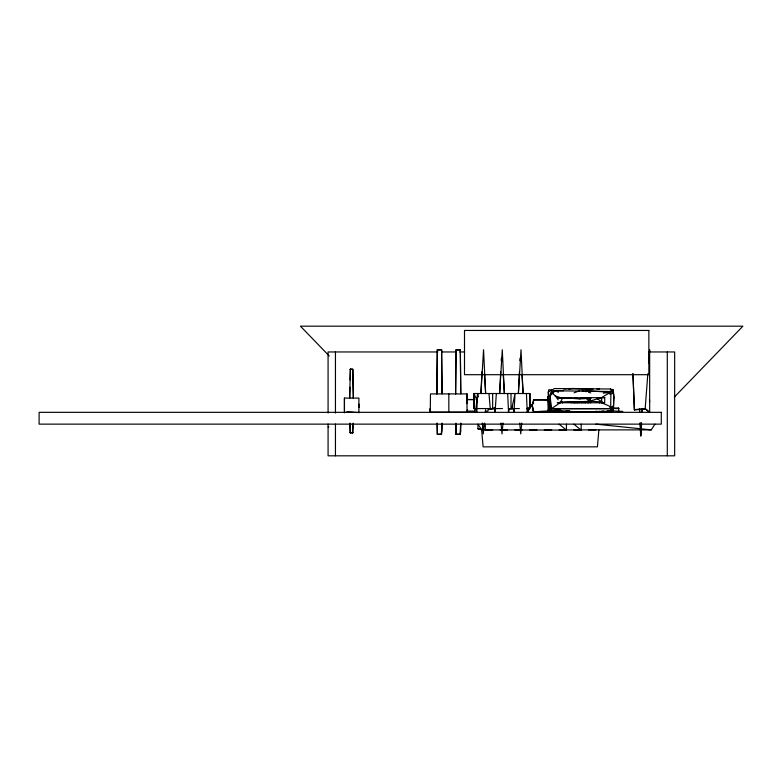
<?xml version="1.0" encoding="UTF-8"?>
<svg xmlns="http://www.w3.org/2000/svg" width="782" height="782" viewBox="0 0 782 782"><rect width="100%" height="100%" fill="white"/><g stroke="black" fill="none" stroke-linecap="round" stroke-linejoin="round"><path stroke-width="1.17" d="M538.974 411.479L548.358 410.951L548.573 407.305M344.373 412.837L344.491 398.087L358.899 398.087L358.899 412.837M437.294 349.818L436.884 393.903L437.294 349.818L441.644 349.818L438.438 349.935M456.023 349.818L455.613 393.903L456.023 349.818L460.373 349.818L457.167 349.935M466.903 412.114L467.568 409.514L467.05 412.114L430.286 412.114L430.471 393.903L467.196 393.903L467.04 403.61M491.516 408.566L491.516 409.211L488.193 408.82M610.683 408.683L610.898 391.508L553.343 390.756L550.127 394.011L551.124 408.654L610.683 408.683L611.368 409.69L609.54 411.596L577.175 411.821L549.687 410.53L548.319 392.065L548.71 389.827L552.18 389.778M350.101 369.407L352.682 369.094L353.366 398.087L352.936 369.407L350.365 369.094L349.681 398.087L349.935 387.217M604.662 402.75L604.75 397.579C589.951 397.823 574.799 397.481 560.215 398.321L557.517 397.579C568.553 397.217 580 400.511 590.85 397.579L588.631 402.75L587.526 402.007L585.307 402.75L584.203 402.007L584.203 402.75C575.503 401.039 565.904 401.303 557.214 402.75L604.662 402.75C594.819 400.765 584.105 401.01 574.242 402.75L572.639 401.84L570.919 402.007L573.138 402.75L572.639 401.84L570.919 402.75L573.138 402.007L574.242 402.75M474.283 393.522L474 408.566L476.258 408.566M529.805 405.086L530.02 393.522L473.921 393.522L473.921 408.566L473.921 393.522L477.44 401.039M349.916 423.199L350.101 432.671L352.682 432.984L353.132 423.199M350.101 379.964L350.365 369.094M530.245 405.506L532.122 405.75L530.167 406.62L527.664 411.889L530.049 406.757L532.102 406.376L531.916 404.773L530.176 405.174M568.944 412.339L569.003 410.912M611.368 409.69L613.528 406.62L613.841 395.057L613.068 389.768L610.38 389.006L554.428 388.566L548.319 392.065L548.426 411.009L549.111 405.017M352.682 432.984L352.907 425.779M437.118 423.267L437.285 434.235L441.312 434.46L442.006 423.482M456.102 434.147L455.896 423.218L456.014 434.235L460.041 434.46L460.745 423.482M612.795 406.435L613.342 411.009L613.909 396.63L613.479 398.957M477.607 393.522L476.776 412.251L475.945 408.566L477.607 393.522L478.369 396.992M641.563 422.994L640.986 435.936L640.263 422.994M481.976 371.646L480.92 393.522L483.55 349.769L485.642 393.522L484.478 374.079M500.705 371.646L499.649 393.522L502.279 349.769L504.37 393.522L503.207 374.079M501.223 360.707L501.34 358.273M519.434 371.646L518.378 393.522L521.008 349.769L523.099 393.522L522.005 375.292M519.952 360.707L520.069 358.273M641.377 422.994L640.654 435.936L640.077 422.994M496.335 393.522L495.094 412.251L494.674 408.566L495.231 412.251L494.586 407.569M474.918 409.054L474.918 412.339M545.24 399.817L546.364 399.817M647.838 373.776L645.179 408.624L649.666 412.417L649.666 349.74L648.659 362.956M598.885 429.885L597.419 446.845L483.11 446.845L481.634 429.885L566.442 430.11L566.442 424.137M484.293 423.023L483.286 433.873L482.269 423.023M485.309 412.173L485.534 409.768M503.022 423.023L502.015 433.873L500.998 423.023M521.75 423.023L520.744 433.873L519.727 423.023M548.358 410.951L549.375 400.169M442.045 425.046L442.045 425.76M548.544 410.794L548.778 408.507M612.208 407.549L611.768 411.176L592.903 411.625M358.899 407.041L358.967 405.047M527.527 412.251L528.075 408.566L527.244 412.251L526.423 393.522M488.33 408.878L487.978 411.107L485.563 411.117M358.899 406.415L358.967 406.562M645.248 409.103L634.388 409.895L632.951 373.708M533.441 412.339L533.07 408.233M358.967 405.565L358.967 406.269M569.579 389.221L569.746 388.517L592.052 388.732M441.312 434.46L442.045 431.508L442.045 423.082M460.041 434.46L460.774 431.508L460.774 423.082M599.071 389.289L599.266 388.527L596.949 388.977M575.444 411.821L550.069 411.821L552.375 408.028L560.215 402.75L562.805 397.579M533.686 403.082L533.07 402.75M358.967 404.529L358.899 404.216M548.338 399.856L533.695 399.846L532.2 404.968L533.695 411.576L552.014 411.567M358.899 404.978L358.899 404.343M533.695 399.846L532.2 406.464L533.686 411.576M558.377 392.281L555.24 390.717L551.359 392.114L550.069 395.887L555.24 390.717L563.47 390.717M552.532 408.732L610.507 408.624L611.201 406.591M596.422 412.143L596.373 411.821A16.5 16.5 0 0 1 596.187 411.049L596.48 412.28L592.697 411.967M358.899 404.685L358.967 404.978M512.689 406.415L511.741 408.566L515.064 393.522L513.96 412.251L513.403 408.566L514.233 412.251M532.122 405.79L530.167 406.63L527.694 411.87M527.283 409.592L528.3 407.481M533.735 412.28L536.648 412.134L533.441 412.192M481.78 429.885L477.949 424.137L477.949 428.839L481.78 429.885L485.319 424.137L485.319 430.11L492.699 429.885M581.192 429.885L651.25 429.885L654.935 424.137M493.98 408.566L494.468 407.823L495.417 408.566M609.54 411.596L613.528 406.62M674.299 397.129L742.9 326.182L300.444 326.182L329.232 355.966M493.716 408.566L494.468 407.823M592.883 412.192L593.01 412.192M585.307 397.579L590.85 402.75L588.631 402.007L590.85 398.321L588.631 397.579L587.526 398.321L581.994 397.579L579.912 398.693L574.389 398.175M358.899 407.344L358.899 406.19M577.566 402.75L579.775 402.007L577.566 402.75L576.451 402.007L576.451 402.75L572.639 401.84M560.469 401.85L562.434 402.75L560.469 401.85L562.434 402.007L560.215 402.75M508.544 409.094L514.419 408.839M611.025 394.108L610.361 392.339L601.544 397.579L589.501 401.274L587.526 402.007L587.526 402.75L584.76 401.821L581.994 402.75L577.566 402.007L579.775 402.75L578.944 401.86M547.449 399.817L546.305 399.817M533.627 412.192L533.627 411.821A16.5 16.5 0 0 1 533.109 408.722M604.75 397.579L601.544 397.579L601.544 402.75L599.335 402.007L601.69 401.889L599.335 402.75L601.69 401.889L597.145 398.595L599.335 397.579L601.544 398.321L601.544 402.75L609.383 406.122L610.537 408.976M588.631 397.579L586.422 398.507L584.203 398.321L584.203 397.579L579.912 398.693M574.096 392.838L579.755 390.668M529.873 405.535L531.916 404.773L532.102 406.376M493.452 408.566L491.516 409.211L488.779 408.722M588.631 402.75L590.85 402.007L589.501 401.274L588.631 398.321M560.215 397.579L558.847 398.028L562.434 398.321L555.337 395.956L551.359 392.114M345.527 412.466L347.834 411.733L357.051 412.525M475.945 408.566L502.484 408.566M603.655 410.951L599.149 411.821L599.149 411.273M547.859 396.836L549.717 396.572M568.318 410.99L562.571 411.811L569.55 411.039M350.101 432.671L352.936 432.671M596.05 412.339L595.806 412.192M603.313 393.141L610.361 392.339L608.445 391.528M568.7 389.025L573.333 388.507L593.049 389.025M563.842 389.094L569.746 388.517M634.427 409.651L645.179 408.624L649.666 412.417M597.145 398.595L601.544 398.321M618.679 408.253L611.514 408.331M553.343 390.756L555.24 390.717M437.285 434.235L441.664 434.147M456.014 434.235L460.393 434.147M437.93 351.959L328.078 351.959L328.078 413.052M441.576 351.959L456.229 351.959M459.865 351.959L464.772 351.959M648.933 351.959L674.661 351.959L674.661 455.818L328.078 455.818L328.078 424.049M533.676 399.876L548.847 399.876M533.07 402.896L533.314 402.75M519.404 408.566L509.346 408.566L508.515 412.251L507.694 393.522M526.599 408.566L530.108 408.566L529.737 393.522M568.514 410.97L569.579 410.97L569.579 412.339M466.414 411.127L474.811 411.117M592.365 411.821L611.69 411.821L611.69 408.409M328.078 426.933L328.899 426.933M566.442 429.885L581.192 430.11L581.192 424.137M610.752 389.739L613.068 389.768L613.147 393.297M611.534 408.272L618.709 408.351M575.073 411.615L549.922 411.049L548.808 404.89M611.514 408.429L617.506 408.615M612.785 406.122L613.411 410.951L622.785 411.43M607.106 410.912L611.768 411.176L611.534 409.416L610.507 408.624M585.601 390.57L610.361 392.339M549.492 410.794L562.62 411.459M550.166 397.803L551.056 408.419L560.303 409.377M595.943 424.137L651.25 429.885M613.411 410.951L613.44 407.432M477.949 428.839L481.106 429.289M547.029 399.817L547.322 399.817M581.974 390.531L586.344 391.714M588.533 392.3L590.713 392.887M618.709 408.644L617.976 408.282L618.709 408.282L618.709 412.339M493.149 408.282L495.162 409.572M493.804 408.37L495.602 409.631M573.812 424.137L581.192 430.11L573.812 429.885M559.071 424.137L566.442 430.11L559.071 429.885M608.249 392.437L609.97 394.157M551.056 408.419L550.274 405.575M555.337 395.956L558.133 399.837M584.76 401.821L585.307 402.75M610.38 389.006L613.841 395.057M430.608 412.114L430.1 408.644L430.286 412.114M613.098 407.481L613.508 410.961M548.544 402.535L547.859 396.63L548.426 411.009M649.422 399.504L649.666 401.821M488.965 393.522L490.314 409.045M520.988 358.273L521.135 360.707M502.259 358.273L502.406 360.707M639.481 408.878L639.676 412.407L639.451 408.878M632.941 373.796L634.388 409.895M350.062 423.375L350.365 432.984M437.167 423.218L437.373 434.147M460.295 349.965L460.774 393.903L460.373 349.818M441.566 349.965L442.045 393.903L441.644 349.818M466.903 393.903L467.05 412.114M344.393 398.087L344.471 410.57M613.342 406.229L613.342 411.009M667.29 351.959L667.29 455.818M595.943 429.885L588.563 429.885M551.691 429.885L544.321 429.885M550.069 409.543L550.069 411.821M536.941 429.885L529.57 429.885M522.2 429.885L514.82 429.885M511.008 393.522L511.008 408.566M507.45 429.885L500.069 429.885M492.65 393.522L492.65 408.566M448.829 393.903L448.829 412.114M335.449 351.959L335.449 413.052M335.449 424.049L335.449 455.818M642.188 408.878L642.032 412.407L642.169 408.878M587.526 397.579L585.307 398.321L587.526 398.321L587.526 397.579M648.855 330.454L464.498 330.454L464.498 374.695L648.855 374.695L648.855 330.454M474.791 399.553L467.616 399.543L474.782 399.563M661.279 412.339L39.12 412.339L39.1 424.137L661.279 424.137L661.298 412.339"/></g></svg>
